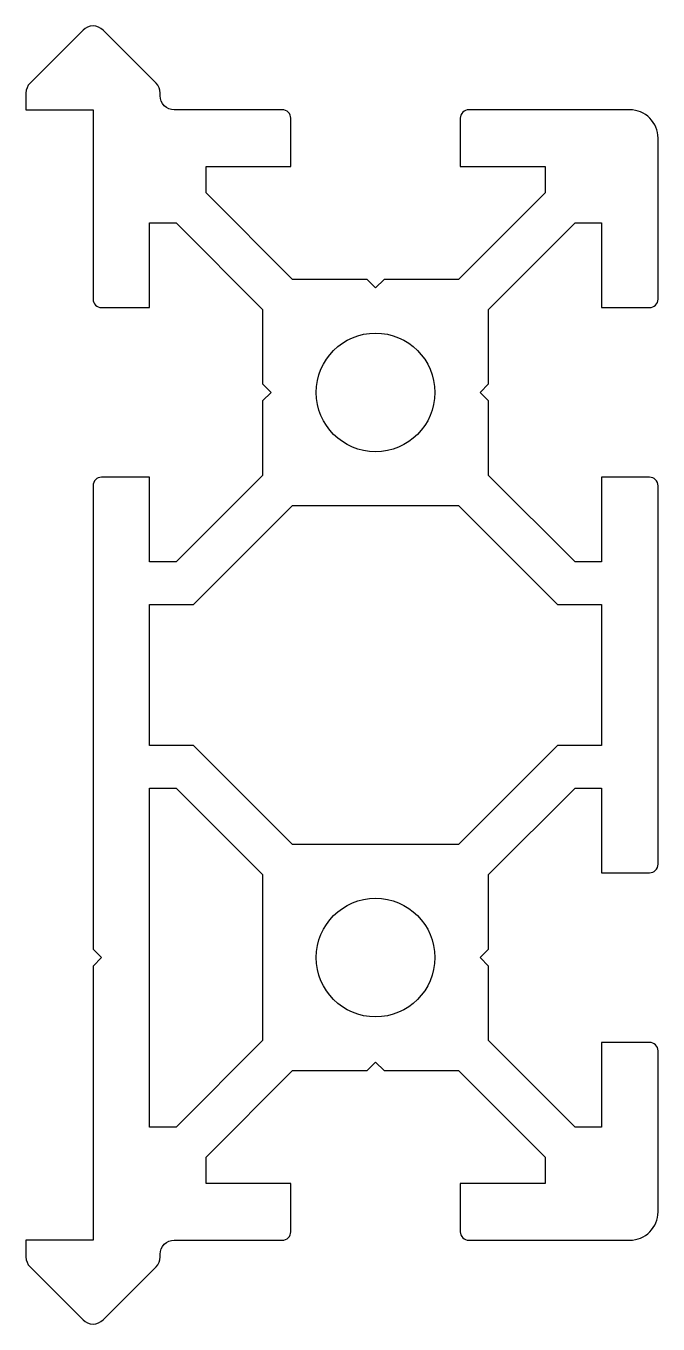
# Model space of a CAD drawing. Header units: millimetres. Extents: x -15.7 to 6.7, y -3 to 43.
import ezdxf

# ---------------------------------------------------------------- set-up
doc = ezdxf.new("R2010")
doc.units = ezdxf.units.MM

msp = doc.modelspace()

# ---------------------------------------------------------------- linework, layer by layer
msp.add_lwpolyline([(-15.675, -0.593, 0.198912), (-15.529, -0.946), (-13.654, -2.821, 0.414214), (-12.946, -2.821), (-11.071, -0.946, 0.198912), (-10.925, -0.593), (-10.925, -0.5, -0.414214), (-10.425, 0), (-6.6, 0, 0.414214), (-6.3, 0.3), (-6.3, 2), (-9.3, 2), (-9.3, 2.939), (-6.239, 6), (-3.6, 6), (-3.3, 6.3), (-3, 6), (-0.361, 6), (2.7, 2.939), (2.7, 2), (-0.3, 2), (-0.3, 0.3, 0.414214), (0, 0), (5.7, 0, 0.414214), (6.7, 1), (6.7, 6.7, 0.414214), (6.4, 7), (4.7, 7), (4.7, 4), (3.761, 4), (0.7, 7.061), (0.7, 9.7), (0.4, 10), (0.7, 10.3), (0.7, 12.939), (3.761, 16), (4.7, 16), (4.7, 13), (6.4, 13, 0.414214), (6.7, 13.3), (6.7, 26.7, 0.414214), (6.4, 27), (4.7, 27), (4.7, 24), (3.761, 24), (0.7, 27.061), (0.7, 29.7), (0.4, 30), (0.7, 30.3), (0.7, 32.939), (3.761, 36), (4.7, 36), (4.7, 33), (6.4, 33, 0.414214), (6.7, 33.3), (6.7, 39, 0.414214), (5.7, 40), (0, 40, 0.414214), (-0.3, 39.7), (-0.3, 38), (2.7, 38), (2.7, 37.061), (-0.361, 34), (-3, 34), (-3.3, 33.7), (-3.6, 34), (-6.239, 34), (-9.3, 37.061), (-9.3, 38), (-6.3, 38), (-6.3, 39.7, 0.414214), (-6.6, 40), (-10.425, 40, -0.414214), (-10.925, 40.5), (-10.925, 40.593, 0.198912), (-11.071, 40.946), (-12.946, 42.821, 0.414214), (-13.654, 42.821), (-15.529, 40.946, 0.198912), (-15.675, 40.593), (-15.675, 40), (-13.3, 40), (-13.3, 33.3, 0.414214), (-13, 33), (-11.3, 33), (-11.3, 36), (-10.361, 36), (-7.3, 32.939), (-7.3, 30.3), (-7, 30), (-7.3, 29.7), (-7.3, 27.061), (-10.361, 24), (-11.3, 24), (-11.3, 27), (-13, 27, 0.414214), (-13.3, 26.7), (-13.3, 10.3), (-13, 10), (-13.3, 9.7), (-13.3, 0), (-15.675, 0)], format="xyb", close=True)
for points in [[(3.139, 22.5), (4.7, 22.5), (4.7, 17.5), (3.139, 17.5), (-0.361, 14), (-6.239, 14), (-9.739, 17.5), (-11.3, 17.5), (-11.3, 22.5), (-9.739, 22.5), (-6.239, 26), (-0.361, 26)], [(-10.361, 4), (-11.3, 4), (-11.3, 16), (-10.361, 16), (-7.3, 12.939), (-7.3, 7.061)]]:
    msp.add_lwpolyline(points, close=True)
for centre in [(-3.3, 30), (-3.3, 10)]:
    msp.add_circle(centre, 2.1)

doc.saveas('drawing.dxf')
